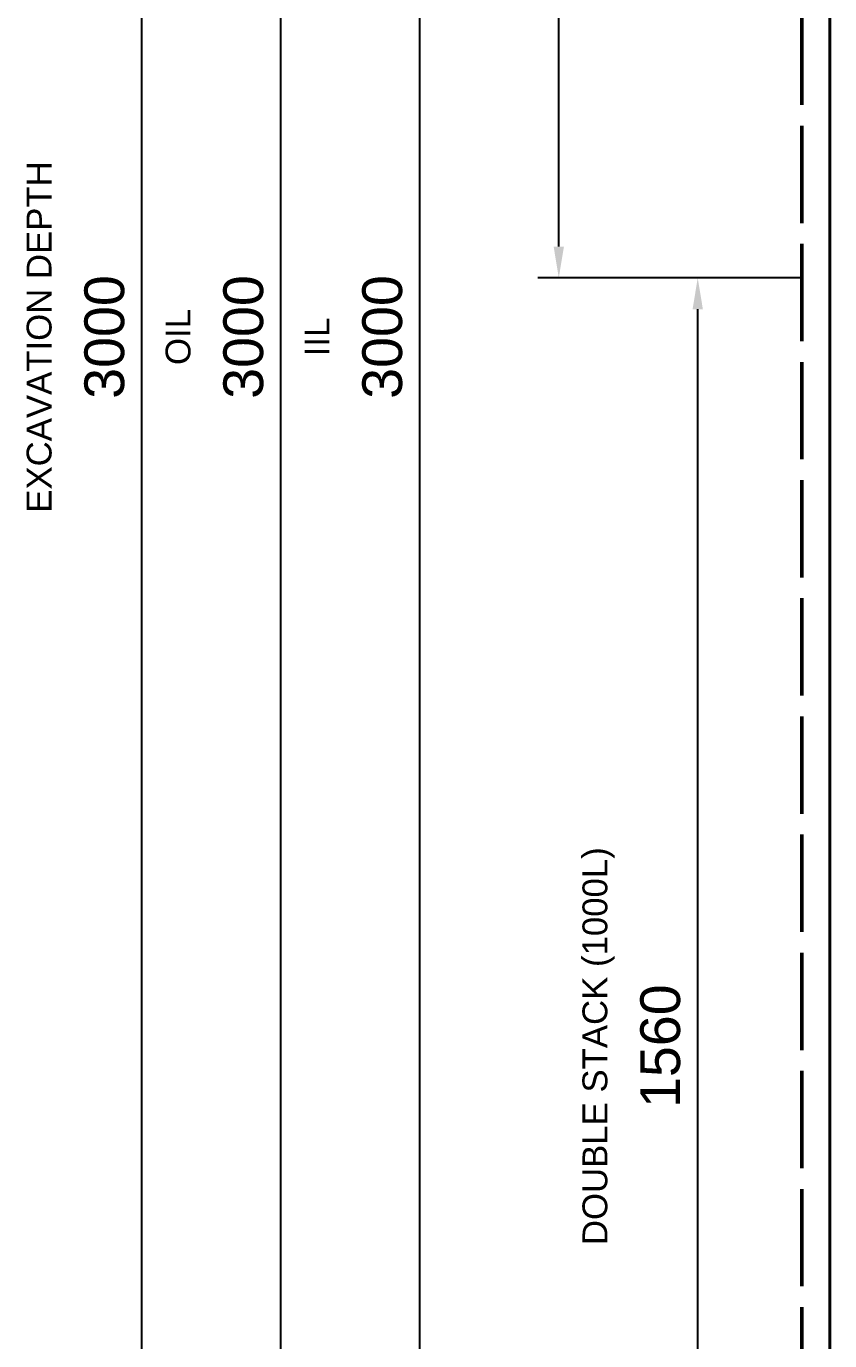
# Model space of a CAD drawing. Header units: millimetres. Extents: x -861 to 4297, y -853 to 3408.
# Drawn here: x -851 to -35, y 481 to 1815 of the extents above; entities that cross this region are included whole.
import ezdxf
from ezdxf.enums import TextEntityAlignment as Align

# ---------------------------------------------------------------- set-up
doc = ezdxf.new("R2010")
doc.units = ezdxf.units.MM
doc.linetypes.add('DASH_99_21', pattern=[119.944444, 98.777778, -21.166667])
doc.layers.add('DIMENSIONS', color=7, linetype='Continuous')
doc.layers.add('GEOFAB', color=5, linetype='Continuous')
doc.styles.add('ARIAL', font='arial.ttf')
doc.dimstyles.get("Standard").update_dxf_attribs({"dimtxt": 2.5, "dimasz": 2.5, "dimexe": 1.25, "dimexo": 0.625, "dimtad": 1, "dimcen": 2.5, "dimazin": 3, "dimtfac": 1, "dimtmove": 0, "dimatfit": 3})

msp = doc.modelspace()

# ---------------------------------------------------------------- linework, layer by layer
at = {"layer": 'GEOFAB', "color": 5, "linetype": 'DASH_99_21', "lineweight": 50}
msp.add_line((-63.5, -63.5), (-63.5, 2088.2), dxfattribs=at)
at = {"layer": 'GEOFAB', "color": 6, "lineweight": 40}
msp.add_line((-35.3, -35.3), (-35.3, 2060), dxfattribs=at)

# ---------------------------------------------------------------- texts
at = {"layer": 'DIMENSIONS', "style": 'ARIAL'}
for s, height, p in [('EXCAVATION DEPTH', 25.259, (-825.5, 1500)), ('OIL', 25.26, (-684.4, 1500)), ('IIL', 25.26, (-543.3, 1500)), ('DOUBLE STACK (1000L)', 25.259, (-261.1, 780))]:
    msp.add_text(s, height=height, rotation=90, dxfattribs=at).set_placement(p, align=Align.CENTER)

# ---------------------------------------------------------------- dimensions: what is measured, and where the dimension line sits
at = {"layer": 'DIMENSIONS'}
for base, p1, p2 in [((-733.8, 0), (-63.5, 0), (-63.5, 3000)), ((-592.7, 0), (-63.5, 0), (-63.5, 3000)), ((-451.6, 0), (-63.5, 0), (-63.5, 3000)), ((-310.4, 1560), (-63.5, 1560), (-63.5, 3000)), ((-169.3, 0), (-63.5, 0), (-63.5, 1560))]:
    msp.add_linear_dim(base=base, p1=p1, p2=p2, angle=90, dimstyle='Standard', override={"dimtxt": 40.414222, "dimasz": 31.75, "dimexe": 21.166667, "dimexo": 0, "dimgap": 17.638889, "dimtad": 1, "dimtih": 0, "dimtoh": 0, "dimdec": 0, "dimtxsty": 'ARIAL', "dimclrd": 7, "dimclre": 7, "dimclrt": 7}, dxfattribs=at).render()

doc.saveas('drawing.dxf')
